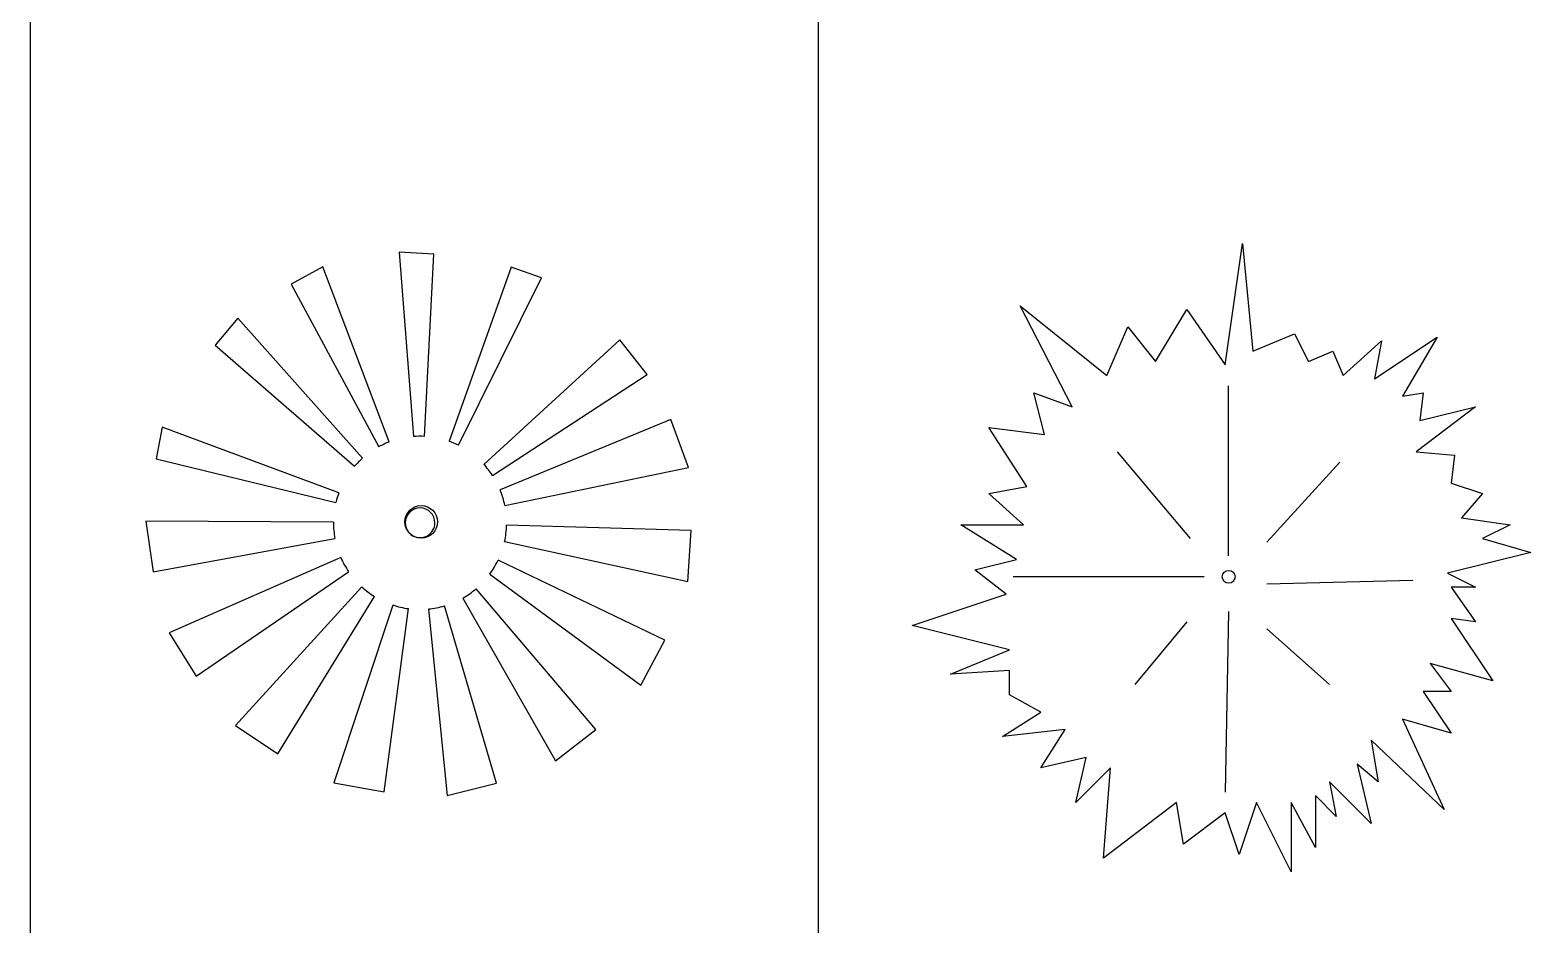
# Model space of a CAD drawing. Header units: millimetres. Extents: x -4017 to 59953, y -688 to 66564.
# Drawn here: x 26790 to 30669, y 40145 to 42458 of the extents above; entities that cross this region are included whole.
import ezdxf

# ---------------------------------------------------------------- set-up
doc = ezdxf.new("R2010")
doc.units = ezdxf.units.MM
doc.layers.add('www.cad-blocks.net', color=7, linetype='Continuous')

# ---------------------------------------------------------------- blocks, each defined once
blk = doc.blocks.new('A$C516926BB')
for p, q in [((29.249, 38.5194), (29.249, 0)), ((31.2861, 38.5194), (31.2861, 0))]:
    blk.add_line(p, q)
blk = doc.blocks.new('A$C1FEF29AA')
at = {"color": 0}
for p, q in [((0.6546, 1.4039), (0.6911, 0.9278)), ((0.7441, 1.3992), (0.6546, 1.4039)), ((0.7197, 0.9282), (0.7441, 1.3992)), ((0.4568, 1.3662), (0.3749, 1.3217)), ((0.6287, 0.9139), (0.4568, 1.3662)), ((0.9436, 1.3652), (0.7833, 0.9155)), ((1.0221, 1.338), (0.9436, 1.3652)), ((0.3749, 1.3217), (0.6018, 0.9016)), ((0.8075, 0.9052), (1.0221, 1.338)), ((0.2376, 1.234), (0.1788, 1.1639)), ((0.5595, 0.8719), (0.2376, 1.234)), ((0.1788, 1.1639), (0.5392, 0.8513)), ((1.2246, 1.178), (0.8731, 0.8559)), ((1.2953, 1.0885), (1.2246, 1.178)), ((0.8954, 0.8272), (1.2953, 1.0885)), ((1.3565, 0.9717), (0.915, 0.7899)), ((1.4018, 0.8477), (1.3565, 0.9717)), ((0.0422, 0.9521), (0.0267, 0.8699)), ((0.4985, 0.7826), (0.0422, 0.9521)), ((0.0267, 0.8699), (0.4908, 0.7574)), ((0.9273, 0.7499), (1.4018, 0.8477)), ((0.4845, 0.7061), (0, 0.7091)), ((0, 0.7091), (0.0185, 0.5784)), ((1.4091, 0.6849), (0.9318, 0.6984)), ((0.0185, 0.5784), (0.4881, 0.6644)), ((1.4, 0.5532), (1.4091, 0.6849)), ((0.9267, 0.6569), (1.4, 0.5532)), ((0.5033, 0.615), (0.0595, 0.4207)), ((1.3404, 0.4016), (0.9099, 0.608)), ((0.1295, 0.3088), (0.5235, 0.5784)), ((0.8883, 0.5721), (1.2785, 0.285)), ((0.5575, 0.5394), (0.2311, 0.1814)), ((0.3405, 0.1077), (0.5909, 0.5143)), ((0.8188, 0.5103), (1.0585, 0.0893)), ((1.1624, 0.1706), (0.8531, 0.5343)), ((0.6377, 0.4924), (0.4852, 0.0326)), ((0.6152, 0.0098), (0.6785, 0.483)), ((0.7302, 0.4821), (0.7779, 0)), ((0.9059, 0.032), (0.7713, 0.4901)), ((0.0595, 0.4207), (0.1295, 0.3088)), ((1.2785, 0.285), (1.3404, 0.4016)), ((0.2311, 0.1814), (0.3405, 0.1077)), ((1.0585, 0.0893), (1.1624, 0.1706)), ((0.4852, 0.0326), (0.6152, 0.0098)), ((0.7779, 0), (0.9059, 0.032))]:
    blk.add_line(p, q, dxfattribs=at)
for centre, major_axis, start_param, end_param in [((0.7082, 0.7048), (-0.1582, 0.1582), -0.422212, -0.290089), ((0.7082, 0.7048), (0.1582, 0.1582), 0.733652, 0.861828), ((0.7082, 0.7048), (0.1582, 0.1582), 0.325189, 0.442949), ((0.7082, 0.7048), (0.1582, 0.1582), 1.512276, 1.641729), ((0.7082, 0.7048), (0.1582, 0.1582), 6.076745, 6.239514), ((0.7082, 0.7048), (0.1582, 0.1582), 2.000618, 2.118465), ((0.7082, 0.7048), (-0.1582, 0.1582), 4.13027, 4.31758), ((0.7112, 0.7073), (-0.0298, 0.0298), 3.926991, 10.210176), ((0.7082, 0.7048), (-0.0271, 0.0271), 3.926991, 7.068583), ((0.7082, 0.7048), (-0.1582, 0.1582), 0.779238, 0.966548), ((0.7082, 0.7048), (0.0271, 0.0271), 2.356194, 5.497787), ((0.7082, 0.7048), (0.1582, 0.1582), 5.282187, 5.469497), ((0.7082, 0.7048), (0.1582, 0.1582), 2.768913, 2.956223), ((0.7082, 0.7048), (-0.1582, 0.1582), 3.292512, 3.479822), ((0.7082, 0.7048), (0.1582, 0.1582), 3.187792, 3.375102), ((0.7082, 0.7048), (-0.1582, 0.1582), 2.873633, 3.060943), ((0.7082, 0.7048), (-0.1582, 0.1582), 2.035875, 2.223185), ((0.7082, 0.7048), (0.1582, 0.1582), 4.02555, 4.21286)]:
    blk.add_ellipse(centre, major_axis=major_axis, ratio=1, start_param=start_param, end_param=end_param, dxfattribs=at)
blk = doc.blocks.new('A$C346B621F')
at = {"color": 0}
for p, q in [((0.8084, 1.3102), (0.8533, 1.6243)), ((0.8533, 1.6243), (0.8803, 1.3461)), ((0.2785, 1.4628), (0.503, 1.2833)), ((0.4132, 1.2025), (0.2785, 1.4628)), ((0.6288, 1.3192), (0.7096, 1.4538)), ((0.7096, 1.4538), (0.8084, 1.3102)), ((0.503, 1.2833), (0.5569, 1.4089)), ((0.5569, 1.4089), (0.6288, 1.3192)), ((0.8803, 1.3461), (0.988, 1.391)), ((0.988, 1.391), (1.024, 1.3192)), ((1.1138, 1.2833), (1.2126, 1.373)), ((1.1946, 1.2743), (1.3563, 1.382)), ((1.2126, 1.373), (1.1946, 1.2743)), ((1.3563, 1.382), (1.2665, 1.2295)), ((1.024, 1.3192), (1.0869, 1.3461)), ((1.0869, 1.3461), (1.1138, 1.2833)), ((0.8174, 0.8166), (0.8174, 1.2564)), ((0.3413, 1.1307), (0.3144, 1.2384)), ((0.3144, 1.2384), (0.4132, 1.2025)), ((1.2665, 1.2295), (1.3204, 1.2384)), ((1.4551, 1.2025), (1.3024, 1.0859)), ((1.3204, 1.2384), (1.3114, 1.1666)), ((1.3114, 1.1666), (1.4551, 1.2025)), ((0.1976, 1.1487), (0.3413, 1.1307)), ((0.2964, 0.9961), (0.1976, 1.1487)), ((0.7186, 0.8615), (0.53, 1.0859)), ((0.9162, 0.8525), (1.1048, 1.0589)), ((1.3024, 1.0859), (1.4012, 1.0769)), ((1.4012, 1.0769), (1.3923, 1.0051)), ((0.1976, 0.9782), (0.2964, 0.9961)), ((0.2874, 0.8974), (0.1976, 0.9782)), ((1.3923, 1.0051), (1.4731, 0.9782)), ((1.4731, 0.9782), (1.4192, 0.9154)), ((0.1258, 0.8974), (0.2874, 0.8974)), ((0.2695, 0.8077), (0.1258, 0.8974)), ((1.4192, 0.9154), (1.5449, 0.8974)), ((1.5449, 0.8974), (1.4731, 0.8615)), ((1.4731, 0.8615), (1.5988, 0.8256)), ((1.5988, 0.8256), (1.3833, 0.7718)), ((0.1617, 0.7808), (0.2695, 0.8077)), ((0.2425, 0.7179), (0.1617, 0.7808)), ((0.7545, 0.7628), (0.2605, 0.7628)), ((0.9162, 0.7449), (1.2934, 0.7538)), ((1.3833, 0.7718), (1.4551, 0.7359)), ((0, 0.6372), (0.2425, 0.7179)), ((1.3923, 0.7359), (1.4551, 0.6461)), ((1.4551, 0.7359), (1.3923, 0.7359)), ((0.8174, 0.6731), (0.8084, 0.2064)), ((0.2515, 0.5743), (0, 0.6372)), ((0.7096, 0.6461), (0.5749, 0.4846)), ((0.9162, 0.6282), (1.0779, 0.4846)), ((1.3923, 0.6551), (1.5, 0.4936)), ((1.4551, 0.6461), (1.3923, 0.6551)), ((0.0988, 0.5115), (0.2515, 0.5743)), ((0.2515, 0.5205), (0.0988, 0.5115)), ((0.2515, 0.4577), (0.2515, 0.5205)), ((1.3384, 0.5384), (1.3923, 0.4667)), ((1.5, 0.4936), (1.3384, 0.5384)), ((1.3923, 0.4667), (1.3204, 0.4667)), ((1.3204, 0.4667), (1.3923, 0.359)), ((0.3323, 0.4128), (0.2515, 0.4577)), ((0.2335, 0.35), (0.3323, 0.4128)), ((1.3923, 0.359), (1.2665, 0.3949)), ((1.2665, 0.3949), (1.3743, 0.1615)), ((0.3952, 0.3679), (0.2335, 0.35)), ((0.3323, 0.2692), (0.3952, 0.3679)), ((1.1857, 0.341), (1.2036, 0.2333)), ((1.3743, 0.1615), (1.1857, 0.341)), ((0.4491, 0.2961), (0.3323, 0.2692)), ((0.4222, 0.1795), (0.4491, 0.2961)), ((1.2036, 0.2333), (1.1497, 0.2782)), ((1.1497, 0.2782), (1.1857, 0.1256)), ((0.512, 0.2692), (0.4222, 0.1795)), ((0.494, 0.0359), (0.512, 0.2692)), ((1.1857, 0.1256), (1.0779, 0.2333)), ((1.0779, 0.2333), (1.0958, 0.1436)), ((1.0958, 0.1436), (1.0419, 0.1974)), ((1.0419, 0.1974), (1.0419, 0.0628)), ((0.6827, 0.1795), (0.494, 0.0359)), ((0.7006, 0.0718), (0.6827, 0.1795)), ((0.8892, 0.1795), (0.8443, 0.0449)), ((0.9791, 0), (0.8892, 0.1795)), ((0.9791, 0.1795), (0.9791, 0)), ((1.0419, 0.0628), (0.9791, 0.1795)), ((0.8084, 0.1526), (0.7006, 0.0718)), ((0.8443, 0.0449), (0.8084, 0.1526))]:
    blk.add_line(p, q, dxfattribs=at)
blk.add_ellipse((0.8174, 0.7628), major_axis=(0.0117, 0.0117), ratio=1, start_param=5.497787, end_param=11.780972, dxfattribs=at)

msp = doc.modelspace()

# ---------------------------------------------------------------- block references
at = {"xscale": 1000, "yscale": 1000, "zscale": 1000}
for name, p in [('A$C346B621F', (29070.3, 40282.4)), ('A$C1FEF29AA', (27090, 40479.9))]:
    msp.add_blockref(name, p, dxfattribs=at)
at = {"layer": 'www.cad-blocks.net', "color": 155, "true_color": 0x546d8e, "xscale": 1000, "yscale": 1000, "zscale": 1000}
msp.add_blockref('A$C516926BB', (-2458.7, 9375.6), dxfattribs=at)

doc.saveas('drawing.dxf')
